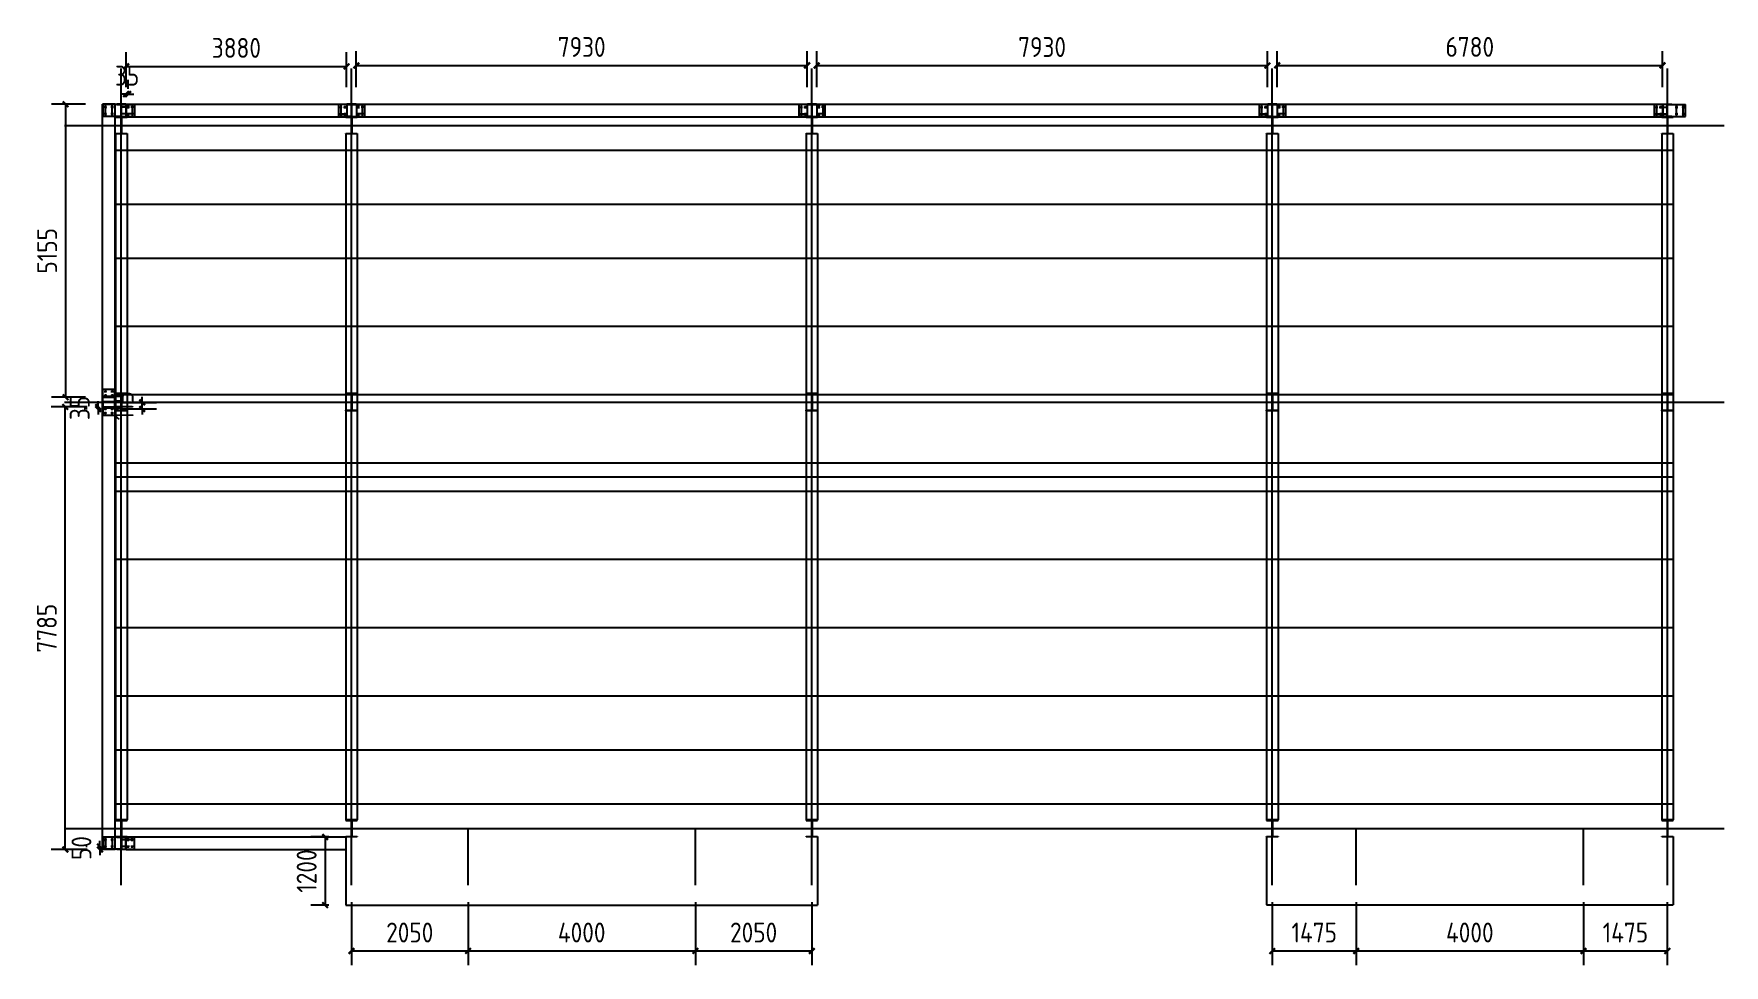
# Model space of a CAD drawing. Extents: x 533809 to 747315, y -17138 to 180511.
# Drawn here: x 603407 to 633146, y 86080 to 102466 of the extents above; entities that cross this region are included whole.
import ezdxf

# ---------------------------------------------------------------- set-up
doc = ezdxf.new("R2010")
doc.units = 0
doc.header["$LTSCALE"] = 1000
doc.header["$MEASUREMENT"] = 0
doc.layers.add('DOTE', color=1, linetype='Continuous')
doc.styles.get("Standard").update_dxf_attribs({"font": 'gbenor.shx', "bigfont": 'gbcbig.shx'})
doc.dimstyles.get("Standard").update_dxf_attribs({"dimscale": 100, "dimtxt": 3.5, "dimasz": 1, "dimexe": 2.5, "dimexo": 3, "dimgap": 1.5, "dimtad": 1, "dimdec": 0, "dimzin": 0, "dimdsep": 46, "dimtxsty": 'Standard', "dimblk": 'ARCHTICK', "dimcen": 0.09, "dimadec": 0, "dimazin": 0, "dimtfac": 1, "dimtdec": 0, "dimtix": 1, "dimtmove": 2, "dimatfit": 3, "dimfxl": 1, "dimtolj": 1, "dimtzin": 0, "dimarcsym": 0})

# ---------------------------------------------------------------- blocks, each defined once
blk = doc.blocks.new('_ArchTick')
at = {"color": 0, "linetype": 'ByBlock', "const_width": 0.4}
blk.add_lwpolyline([(-0.5, -0.5), (0.5, 0.5)], dxfattribs=at)
blk = doc.blocks.new('*D203')
at = {"color": 0, "lineweight": -2}
for p, q in [((608996, 87186), (608996, 86080)), ((611046, 87186), (611046, 86080)), ((608996, 86330), (611046, 86330))]:
    blk.add_line(p, q, dxfattribs=at)
at = {"layer": 'Defpoints', "color": 0}
for p in [(608996, 87486), (611046, 87486), (611046, 86330)]:
    blk.add_point(p, dxfattribs=at)
at = {"color": 0, "lineweight": -2, "xscale": 100, "yscale": 100, "zscale": 100, "rotation": 180}
blk.add_blockref('_ArchTick', (608996, 86330), dxfattribs=at)
at = {"color": 0, "lineweight": -2, "xscale": 100, "yscale": 100, "zscale": 100}
blk.add_blockref('_ArchTick', (611046, 86330), dxfattribs=at)
at = {"color": 0, "insert": (610021, 86655), "char_height": 350, "attachment_point": 5}
blk.add_mtext('\\A1;2050', dxfattribs=at)
blk = doc.blocks.new('*D204')
at = {"color": 0, "lineweight": -2}
for p, q in [((611046, 87186), (611046, 86080)), ((615046, 87186), (615046, 86080)), ((611046, 86330), (615046, 86330))]:
    blk.add_line(p, q, dxfattribs=at)
at = {"layer": 'Defpoints', "color": 0}
for p in [(611046, 87486), (615046, 87486), (615046, 86330)]:
    blk.add_point(p, dxfattribs=at)
at = {"color": 0, "lineweight": -2, "xscale": 100, "yscale": 100, "zscale": 100, "rotation": 180}
blk.add_blockref('_ArchTick', (611046, 86330), dxfattribs=at)
at = {"color": 0, "lineweight": -2, "xscale": 100, "yscale": 100, "zscale": 100}
blk.add_blockref('_ArchTick', (615046, 86330), dxfattribs=at)
at = {"color": 0, "insert": (613046, 86655), "char_height": 350, "attachment_point": 5}
blk.add_mtext('\\A1;4000', dxfattribs=at)
blk = doc.blocks.new('*D205')
at = {"color": 0, "lineweight": -2}
for p, q in [((615046, 87186), (615046, 86080)), ((617096, 87186), (617096, 86080)), ((615046, 86330), (617096, 86330))]:
    blk.add_line(p, q, dxfattribs=at)
at = {"layer": 'Defpoints', "color": 0}
for p in [(615046, 87486), (617096, 87486), (617096, 86330)]:
    blk.add_point(p, dxfattribs=at)
at = {"color": 0, "lineweight": -2, "xscale": 100, "yscale": 100, "zscale": 100, "rotation": 180}
blk.add_blockref('_ArchTick', (615046, 86330), dxfattribs=at)
at = {"color": 0, "lineweight": -2, "xscale": 100, "yscale": 100, "zscale": 100}
blk.add_blockref('_ArchTick', (617096, 86330), dxfattribs=at)
at = {"color": 0, "insert": (616071, 86655), "char_height": 350, "attachment_point": 5}
blk.add_mtext('\\A1;2050', dxfattribs=at)
blk = doc.blocks.new('*D206')
at = {"color": 0, "lineweight": -2}
for p, q in [((625196, 87186), (625196, 86080)), ((626671, 87186), (626671, 86080)), ((625196, 86330), (626671, 86330))]:
    blk.add_line(p, q, dxfattribs=at)
at = {"layer": 'Defpoints', "color": 0}
for p in [(625196, 87486), (626671, 87486), (626671, 86330)]:
    blk.add_point(p, dxfattribs=at)
at = {"color": 0, "lineweight": -2, "xscale": 100, "yscale": 100, "zscale": 100, "rotation": 180}
blk.add_blockref('_ArchTick', (625196, 86330), dxfattribs=at)
at = {"color": 0, "lineweight": -2, "xscale": 100, "yscale": 100, "zscale": 100}
blk.add_blockref('_ArchTick', (626671, 86330), dxfattribs=at)
at = {"color": 0, "insert": (625934, 86655), "char_height": 350, "attachment_point": 5}
blk.add_mtext('\\A1;1475', dxfattribs=at)
blk = doc.blocks.new('*D208')
at = {"color": 0, "lineweight": -2}
for p, q in [((630671, 87186), (630671, 86080)), ((632146, 87186), (632146, 86080)), ((630671, 86330), (632146, 86330))]:
    blk.add_line(p, q, dxfattribs=at)
at = {"layer": 'Defpoints', "color": 0}
for p in [(630671, 87486), (632146, 87486), (632146, 86330)]:
    blk.add_point(p, dxfattribs=at)
at = {"color": 0, "lineweight": -2, "xscale": 100, "yscale": 100, "zscale": 100, "rotation": 180}
blk.add_blockref('_ArchTick', (630671, 86330), dxfattribs=at)
at = {"color": 0, "lineweight": -2, "xscale": 100, "yscale": 100, "zscale": 100}
blk.add_blockref('_ArchTick', (632146, 86330), dxfattribs=at)
at = {"color": 0, "insert": (631409, 86655), "char_height": 350, "attachment_point": 5}
blk.add_mtext('\\A1;1475', dxfattribs=at)
blk = doc.blocks.new('*D209')
at = {"color": 0, "lineweight": -2}
for p, q in [((608596, 88336), (608282, 88336)), ((608532, 88336), (608532, 87136)), ((608596, 87136), (608282, 87136))]:
    blk.add_line(p, q, dxfattribs=at)
at = {"layer": 'Defpoints', "color": 0}
for p in [(608896, 88336), (608532, 87136), (608896, 87136)]:
    blk.add_point(p, dxfattribs=at)
at = {"color": 0, "lineweight": -2, "xscale": 100, "yscale": 100, "zscale": 100}
for p, rotation in [((608532, 88336), 90), ((608532, 87136), 270)]:
    blk.add_blockref('_ArchTick', p, dxfattribs=dict(at, rotation=rotation))
at = {"color": 0, "insert": (608207, 87736), "char_height": 350, "attachment_point": 5, "rotation": 90}
blk.add_mtext('\\A1;1200', dxfattribs=at)
blk = doc.blocks.new('*D210')
at = {"color": 0, "lineweight": -2}
for p, q in [((605031, 101526), (605031, 102143)), ((608911, 101526), (608911, 102143)), ((605031, 101893), (608911, 101893))]:
    blk.add_line(p, q, dxfattribs=at)
at = {"layer": 'Defpoints', "color": 0}
for p in [(608911, 101893), (605031, 101226), (608911, 101226)]:
    blk.add_point(p, dxfattribs=at)
at = {"color": 0, "lineweight": -2, "xscale": 100, "yscale": 100, "zscale": 100, "rotation": 180}
blk.add_blockref('_ArchTick', (605031, 101893), dxfattribs=at)
at = {"color": 0, "lineweight": -2, "xscale": 100, "yscale": 100, "zscale": 100}
blk.add_blockref('_ArchTick', (608911, 101893), dxfattribs=at)
at = {"color": 0, "insert": (606971, 102218), "char_height": 350, "attachment_point": 5}
blk.add_mtext('\\A1;3880', dxfattribs=at)
blk = doc.blocks.new('*D211')
at = {"color": 0, "lineweight": -2}
for p, q in [((609081, 101526), (609081, 102160)), ((617011, 101526), (617011, 102160)), ((609081, 101910), (617011, 101910))]:
    blk.add_line(p, q, dxfattribs=at)
at = {"layer": 'Defpoints', "color": 0}
for p in [(617011, 101910), (609081, 101226), (617011, 101226)]:
    blk.add_point(p, dxfattribs=at)
at = {"color": 0, "lineweight": -2, "xscale": 100, "yscale": 100, "zscale": 100, "rotation": 180}
blk.add_blockref('_ArchTick', (609081, 101910), dxfattribs=at)
at = {"color": 0, "lineweight": -2, "xscale": 100, "yscale": 100, "zscale": 100}
blk.add_blockref('_ArchTick', (617011, 101910), dxfattribs=at)
at = {"color": 0, "insert": (613046, 102235), "char_height": 350, "attachment_point": 5}
blk.add_mtext('\\A1;7930', dxfattribs=at)
blk = doc.blocks.new('*D212')
at = {"color": 0, "lineweight": -2}
for p, q in [((617181, 101526), (617181, 102158)), ((625111, 101526), (625111, 102158)), ((617181, 101908), (625111, 101908))]:
    blk.add_line(p, q, dxfattribs=at)
at = {"layer": 'Defpoints', "color": 0}
for p in [(625111, 101908), (617181, 101226), (625111, 101226)]:
    blk.add_point(p, dxfattribs=at)
at = {"color": 0, "lineweight": -2, "xscale": 100, "yscale": 100, "zscale": 100, "rotation": 180}
blk.add_blockref('_ArchTick', (617181, 101908), dxfattribs=at)
at = {"color": 0, "lineweight": -2, "xscale": 100, "yscale": 100, "zscale": 100}
blk.add_blockref('_ArchTick', (625111, 101908), dxfattribs=at)
at = {"color": 0, "insert": (621146, 102233), "char_height": 350, "attachment_point": 5}
blk.add_mtext('\\A1;7930', dxfattribs=at)
blk = doc.blocks.new('*D213')
at = {"color": 0, "lineweight": -2}
for p, q in [((625281, 101526), (625281, 102161)), ((632061, 101526), (632061, 102161)), ((625281, 101911), (632061, 101911))]:
    blk.add_line(p, q, dxfattribs=at)
at = {"layer": 'Defpoints', "color": 0}
for p in [(632061, 101911), (625281, 101226), (632061, 101226)]:
    blk.add_point(p, dxfattribs=at)
at = {"color": 0, "lineweight": -2, "xscale": 100, "yscale": 100, "zscale": 100, "rotation": 180}
blk.add_blockref('_ArchTick', (625281, 101911), dxfattribs=at)
at = {"color": 0, "lineweight": -2, "xscale": 100, "yscale": 100, "zscale": 100}
blk.add_blockref('_ArchTick', (632061, 101911), dxfattribs=at)
at = {"color": 0, "insert": (628671, 102236), "char_height": 350, "attachment_point": 5}
blk.add_mtext('\\A1;6780', dxfattribs=at)
blk = doc.blocks.new('*D1595')
at = {"color": 0, "lineweight": -2}
for p, q in [((605031, 101536), (605031, 101655)), ((605066, 101498), (605066, 101655)), ((605031, 101405), (604931, 101405)), ((605031, 101405), (605066, 101405)), ((605066, 101405), (605166, 101405))]:
    blk.add_line(p, q, dxfattribs=at)
at = {"layer": 'Defpoints', "color": 0}
for p in [(605031, 101236), (605066, 101405), (605066, 101198)]:
    blk.add_point(p, dxfattribs=at)
at = {"color": 0, "lineweight": -2, "xscale": 100, "yscale": 100, "zscale": 100}
blk.add_blockref('_ArchTick', (605031, 101405), dxfattribs=at)
at = {"color": 0, "lineweight": -2, "xscale": 100, "yscale": 100, "zscale": 100, "rotation": 180}
blk.add_blockref('_ArchTick', (605066, 101405), dxfattribs=at)
at = {"color": 0, "insert": (605049, 101730), "char_height": 350, "attachment_point": 5}
blk.add_mtext('\\A1;35', dxfattribs=at)
blk = doc.blocks.new('*D1905')
at = {"color": 0, "lineweight": -2}
for p, q in [((604316, 95901), (603711, 95901)), ((603961, 88116), (603961, 95901)), ((604316, 88116), (603711, 88116))]:
    blk.add_line(p, q, dxfattribs=at)
at = {"layer": 'Defpoints', "color": 0}
for p in [(603961, 95901), (604616, 95901), (604616, 88116)]:
    blk.add_point(p, dxfattribs=at)
at = {"color": 0, "lineweight": -2, "xscale": 100, "yscale": 100, "zscale": 100}
for p, rotation in [((603961, 95901), 90), ((603961, 88116), 270)]:
    blk.add_blockref('_ArchTick', p, dxfattribs=dict(at, rotation=rotation))
at = {"color": 0, "insert": (603636, 92008), "char_height": 350, "attachment_point": 5, "rotation": 90}
blk.add_mtext('\\A1;7785', dxfattribs=at)
blk = doc.blocks.new('*D1906')
at = {"color": 0, "lineweight": -2}
for p, q in [((604316, 101226), (603716, 101226)), ((603966, 101226), (603966, 96071)), ((604316, 96071), (603716, 96071))]:
    blk.add_line(p, q, dxfattribs=at)
at = {"layer": 'Defpoints', "color": 0}
for p in [(604616, 101226), (603966, 96071), (604616, 96071)]:
    blk.add_point(p, dxfattribs=at)
at = {"color": 0, "lineweight": -2, "xscale": 100, "yscale": 100, "zscale": 100}
for p, rotation in [((603966, 101226), 90), ((603966, 96071), 270)]:
    blk.add_blockref('_ArchTick', p, dxfattribs=dict(at, rotation=rotation))
at = {"color": 0, "insert": (603641, 98648), "char_height": 350, "attachment_point": 5, "rotation": 90}
blk.add_mtext('\\A1;5155', dxfattribs=at)
blk = doc.blocks.new('*D1907')
at = {"color": 0, "lineweight": -2}
for p, q in [((604344, 95901), (604290, 95901)), ((604344, 95866), (604290, 95866)), ((604540, 95901), (604540, 96001)), ((604540, 95866), (604540, 95901)), ((604540, 95866), (604540, 95766))]:
    blk.add_line(p, q, dxfattribs=at)
at = {"layer": 'Defpoints', "color": 0}
for p in [(604540, 95901), (604644, 95901), (604644, 95866)]:
    blk.add_point(p, dxfattribs=at)
at = {"color": 0, "lineweight": -2, "xscale": 100, "yscale": 100, "zscale": 100}
for p, rotation in [((604540, 95901), 270), ((604540, 95866), 90)]:
    blk.add_blockref('_ArchTick', p, dxfattribs=dict(at, rotation=rotation))
at = {"color": 0, "insert": (604215, 95883), "char_height": 350, "attachment_point": 5, "rotation": 90}
blk.add_mtext('\\A1;35', dxfattribs=at)
blk = doc.blocks.new('*D1908')
at = {"color": 0, "lineweight": -2}
for p, q in [((604344, 88166), (604320, 88166)), ((604344, 88116), (604320, 88116)), ((604570, 88166), (604570, 88266)), ((604570, 88166), (604570, 88116)), ((604570, 88116), (604570, 88016))]:
    blk.add_line(p, q, dxfattribs=at)
at = {"layer": 'Defpoints', "color": 0}
for p in [(604570, 88116), (604644, 88166), (604644, 88116)]:
    blk.add_point(p, dxfattribs=at)
at = {"color": 0, "lineweight": -2, "xscale": 100, "yscale": 100, "zscale": 100}
for p, rotation in [((604570, 88166), 270), ((604570, 88116), 90)]:
    blk.add_blockref('_ArchTick', p, dxfattribs=dict(at, rotation=rotation))
at = {"color": 0, "insert": (604245, 88141), "char_height": 350, "attachment_point": 5, "rotation": 90}
blk.add_mtext('\\A1;50', dxfattribs=at)
blk = doc.blocks.new('*D1930')
at = {"color": 0, "lineweight": -2}
for p, q in [((605313, 95981), (605313, 96081)), ((604944, 95981), (605563, 95981)), ((604944, 95866), (605563, 95866)), ((605313, 95866), (605313, 95981)), ((605313, 95866), (605313, 95766))]:
    blk.add_line(p, q, dxfattribs=at)
at = {"layer": 'Defpoints', "color": 0}
for p in [(604644, 95981), (604644, 95866), (605313, 95981)]:
    blk.add_point(p, dxfattribs=at)
at = {"color": 0, "lineweight": -2, "xscale": 100, "yscale": 100, "zscale": 100}
for p, rotation in [((605313, 95981), 270), ((605313, 95866), 90)]:
    blk.add_blockref('_ArchTick', p, dxfattribs=dict(at, rotation=rotation))
at = {"color": 0, "insert": (604988, 95923), "char_height": 350, "attachment_point": 5, "rotation": 90}
blk.add_mtext('\\A1;115', dxfattribs=at)
blk = doc.blocks.new('*D2946')
at = {"color": 0, "lineweight": -2}
for p, q in [((626671, 87186), (626671, 86080)), ((630671, 87186), (630671, 86080)), ((626671, 86330), (630671, 86330))]:
    blk.add_line(p, q, dxfattribs=at)
at = {"layer": 'Defpoints', "color": 0}
for p in [(626671, 87486), (630671, 87486), (630671, 86330)]:
    blk.add_point(p, dxfattribs=at)
at = {"color": 0, "lineweight": -2, "xscale": 100, "yscale": 100, "zscale": 100, "rotation": 180}
blk.add_blockref('_ArchTick', (626671, 86330), dxfattribs=at)
at = {"color": 0, "lineweight": -2, "xscale": 100, "yscale": 100, "zscale": 100}
blk.add_blockref('_ArchTick', (630671, 86330), dxfattribs=at)
at = {"color": 0, "insert": (628671, 86655), "char_height": 350, "attachment_point": 5}
blk.add_mtext('\\A1;4000', dxfattribs=at)

msp = doc.modelspace()

# ---------------------------------------------------------------- linework, layer by layer
for p, q in [((604836.4, 101225.6), (604616.4, 101225.6)), ((604688.4, 101175.6), (604644.4, 101175.6)), ((604666.4, 101011.6), (604666.4, 101219.6)), ((604666.4, 101197.6), (604666.4, 101153.6)), ((604808.4, 101175.6), (604764.4, 101175.6)), ((604786.4, 101011.6), (604786.4, 101219.6)), ((604786.4, 101197.6), (604786.4, 101153.6)), ((605026.4, 101175.6), (604946.4, 101175.6)), ((605026.4, 101219.6), (605026.4, 101011.6)), ((605088.4, 101175.6), (605044.4, 101175.6)), ((605066.4, 101197.6), (605066.4, 101153.6)), ((605158.4, 101175.6), (605114.4, 101175.6)), ((605136.4, 101219.6), (605136.4, 101011.6)), ((605136.4, 101197.6), (605136.4, 101153.6)), ((605176.4, 101175.6), (605136.4, 101175.6)), ((608766.4, 101175.6), (608806.4, 101175.6)), ((608784.4, 101175.6), (608828.4, 101175.6)), ((608806.4, 101219.6), (608806.4, 101011.6)), ((608806.4, 101197.6), (608806.4, 101153.6)), ((608854.4, 101175.6), (608898.4, 101175.6)), ((608876.4, 101197.6), (608876.4, 101153.6)), ((609138.4, 101175.6), (609094.4, 101175.6)), ((609116.4, 101197.6), (609116.4, 101153.6)), ((609208.4, 101175.6), (609164.4, 101175.6)), ((609186.4, 101219.6), (609186.4, 101011.6)), ((609186.4, 101197.6), (609186.4, 101153.6)), ((609226.4, 101175.6), (609186.4, 101175.6)), ((616866.4, 101219.6), (616866.4, 101011.6)), ((617093.4, 101219.6), (616866.4, 101219.6)), ((616866.4, 101175.6), (616906.4, 101175.6)), ((616884.4, 101175.6), (616928.4, 101175.6)), ((616906.4, 101219.6), (616906.4, 101011.6)), ((616906.4, 101197.6), (616906.4, 101153.6)), ((616954.4, 101175.6), (616998.4, 101175.6)), ((616976.4, 101197.6), (616976.4, 101153.6)), ((617099.4, 101219.6), (617326.4, 101219.6)), ((617238.4, 101175.6), (617194.4, 101175.6)), ((617216.4, 101197.6), (617216.4, 101153.6)), ((617308.4, 101175.6), (617264.4, 101175.6)), ((617286.4, 101219.6), (617286.4, 101011.6)), ((617286.4, 101197.6), (617286.4, 101153.6)), ((617326.4, 101175.6), (617286.4, 101175.6)), ((617326.4, 101219.6), (617326.4, 101011.6)), ((624966.4, 101175.6), (625006.4, 101175.6)), ((624984.4, 101175.6), (625028.4, 101175.6)), ((625006.4, 101219.6), (625006.4, 101011.6)), ((625006.4, 101197.6), (625006.4, 101153.6)), ((625054.4, 101175.6), (625098.4, 101175.6)), ((625076.4, 101197.6), (625076.4, 101153.6)), ((625338.4, 101175.6), (625294.4, 101175.6)), ((625316.4, 101197.6), (625316.4, 101153.6)), ((625408.4, 101175.6), (625364.4, 101175.6)), ((625386.4, 101219.6), (625386.4, 101011.6)), ((625386.4, 101197.6), (625386.4, 101153.6)), ((625426.4, 101175.6), (625386.4, 101175.6)), ((631916.4, 101219.6), (631916.4, 101011.6)), ((632143.4, 101219.6), (631916.4, 101219.6)), ((631916.4, 101175.6), (631956.4, 101175.6)), ((631934.4, 101175.6), (631978.4, 101175.6)), ((631956.4, 101219.6), (631956.4, 101011.6)), ((631956.4, 101197.6), (631956.4, 101153.6)), ((632004.4, 101175.6), (632048.4, 101175.6)), ((632026.4, 101197.6), (632026.4, 101153.6)), ((632066.4, 101219.6), (632066.4, 101011.6)), ((632066.4, 101175.6), (632146.4, 101175.6)), ((632149.4, 101219.6), (632466.4, 101219.6)), ((632284.4, 101175.6), (632328.4, 101175.6)), ((632306.4, 101011.6), (632306.4, 101219.6)), ((632306.4, 101197.6), (632306.4, 101153.6)), ((632404.4, 101175.6), (632448.4, 101175.6)), ((632426.4, 101011.6), (632426.4, 101219.6)), ((632426.4, 101197.6), (632426.4, 101153.6)), ((632466.4, 101011.6), (632466.4, 101219.6)), ((604688.4, 101055.6), (604644.4, 101055.6)), ((604666.4, 101077.6), (604666.4, 101033.6)), ((604808.4, 101055.6), (604764.4, 101055.6)), ((604786.4, 101077.6), (604786.4, 101033.6)), ((605046.4, 101005.6), (604846.4, 101005.6)), ((604846.4, 101005.6), (604846.4, 100997.6)), ((604846.4, 100997.6), (605046.4, 100997.6)), ((604943.4, 100997.6), (604943.4, 100713.6)), ((605026.4, 101055.6), (604946.4, 101055.6)), ((604949.4, 100997.6), (604949.4, 100713.6)), ((605088.4, 101055.6), (605044.4, 101055.6)), ((605046.4, 100997.6), (605046.4, 101005.6)), ((605066.4, 101077.6), (605066.4, 101033.6)), ((605176.4, 101055.6), (605066.4, 101055.6)), ((605066.4, 101055.6), (605066.4, 101011.6)), ((605158.4, 101055.6), (605114.4, 101055.6)), ((605136.4, 101077.6), (605136.4, 101033.6)), ((608766.4, 101055.6), (608876.4, 101055.6)), ((608784.4, 101055.6), (608828.4, 101055.6)), ((608806.4, 101077.6), (608806.4, 101033.6)), ((608854.4, 101055.6), (608898.4, 101055.6)), ((608876.4, 101077.6), (608876.4, 101033.6)), ((608876.4, 101055.6), (608876.4, 101011.6)), ((608996.4, 101005.6), (608896.4, 101005.6)), ((608896.4, 101005.6), (608896.4, 100997.6)), ((608896.4, 100997.6), (609096.4, 100997.6)), ((608993.4, 100997.6), (608993.4, 100713.6)), ((609096.4, 101005.6), (608996.4, 101005.6)), ((608999.4, 100997.6), (608999.4, 100713.6)), ((609138.4, 101055.6), (609094.4, 101055.6)), ((609096.4, 100997.6), (609096.4, 101005.6)), ((609116.4, 101077.6), (609116.4, 101033.6)), ((609226.4, 101055.6), (609116.4, 101055.6)), ((609116.4, 101055.6), (609116.4, 101011.6)), ((609208.4, 101055.6), (609164.4, 101055.6)), ((609186.4, 101077.6), (609186.4, 101033.6)), ((616866.4, 101055.6), (616976.4, 101055.6)), ((617093.4, 101011.6), (616866.4, 101011.6)), ((616884.4, 101055.6), (616928.4, 101055.6)), ((616906.4, 101077.6), (616906.4, 101033.6)), ((616954.4, 101055.6), (616998.4, 101055.6)), ((616976.4, 101077.6), (616976.4, 101033.6)), ((616976.4, 101055.6), (616976.4, 101011.6)), ((617096.4, 101005.6), (616996.4, 101005.6)), ((616996.4, 101005.6), (616996.4, 100997.6)), ((616996.4, 100997.6), (617196.4, 100997.6)), ((617093.4, 100997.6), (617093.4, 100713.6)), ((617196.4, 101005.6), (617096.4, 101005.6)), ((617099.4, 101011.6), (617326.4, 101011.6)), ((617099.4, 100997.6), (617099.4, 100713.6)), ((617238.4, 101055.6), (617194.4, 101055.6)), ((617196.4, 100997.6), (617196.4, 101005.6)), ((617216.4, 101077.6), (617216.4, 101033.6)), ((617326.4, 101055.6), (617216.4, 101055.6)), ((617216.4, 101055.6), (617216.4, 101011.6)), ((617308.4, 101055.6), (617264.4, 101055.6)), ((617286.4, 101077.6), (617286.4, 101033.6)), ((624966.4, 101055.6), (625076.4, 101055.6)), ((624984.4, 101055.6), (625028.4, 101055.6)), ((625006.4, 101077.6), (625006.4, 101033.6)), ((625054.4, 101055.6), (625098.4, 101055.6)), ((625076.4, 101077.6), (625076.4, 101033.6)), ((625076.4, 101055.6), (625076.4, 101011.6)), ((625196.4, 101005.6), (625096.4, 101005.6)), ((625096.4, 101005.6), (625096.4, 100997.6)), ((625096.4, 100997.6), (625296.4, 100997.6)), ((625193.4, 100997.6), (625193.4, 100713.6)), ((625296.4, 101005.6), (625196.4, 101005.6)), ((625199.4, 100997.6), (625199.4, 100713.6)), ((625338.4, 101055.6), (625294.4, 101055.6)), ((625296.4, 100997.6), (625296.4, 101005.6)), ((625316.4, 101077.6), (625316.4, 101033.6)), ((625426.4, 101055.6), (625316.4, 101055.6)), ((625316.4, 101055.6), (625316.4, 101011.6)), ((625408.4, 101055.6), (625364.4, 101055.6)), ((625386.4, 101077.6), (625386.4, 101033.6)), ((631916.4, 101055.6), (632026.4, 101055.6)), ((632143.4, 101011.6), (631916.4, 101011.6)), ((631934.4, 101055.6), (631978.4, 101055.6)), ((631956.4, 101077.6), (631956.4, 101033.6)), ((632004.4, 101055.6), (632048.4, 101055.6)), ((632026.4, 101077.6), (632026.4, 101033.6)), ((632026.4, 101055.6), (632026.4, 101011.6)), ((632146.4, 101005.6), (632046.4, 101005.6)), ((632046.4, 101005.6), (632046.4, 100997.6)), ((632046.4, 100997.6), (632246.4, 100997.6)), ((632066.4, 101055.6), (632146.4, 101055.6)), ((632143.4, 100997.6), (632143.4, 100713.6)), ((632246.4, 101005.6), (632146.4, 101005.6)), ((632149.4, 101011.6), (632466.4, 101011.6)), ((632149.4, 100997.6), (632149.4, 100713.6)), ((632246.4, 100997.6), (632246.4, 101005.6)), ((632284.4, 101055.6), (632328.4, 101055.6)), ((632306.4, 101077.6), (632306.4, 101033.6)), ((632404.4, 101055.6), (632448.4, 101055.6)), ((632426.4, 101077.6), (632426.4, 101033.6)), ((604846.4, 100705.6), (604846.4, 100713.6)), ((604846.4, 100713.6), (605046.4, 100713.6)), ((605046.4, 100705.6), (604846.4, 100705.6)), ((605046.4, 100713.6), (605046.4, 100705.6)), ((608896.4, 100705.6), (608896.4, 100713.6)), ((608896.4, 100713.6), (609096.4, 100713.6)), ((609096.4, 100705.6), (608896.4, 100705.6)), ((609096.4, 100713.6), (609096.4, 100705.6)), ((616996.4, 100705.6), (616996.4, 100713.6)), ((616996.4, 100713.6), (617196.4, 100713.6)), ((617196.4, 100705.6), (616996.4, 100705.6)), ((617196.4, 100713.6), (617196.4, 100705.6)), ((625096.4, 100705.6), (625096.4, 100713.6)), ((625096.4, 100713.6), (625296.4, 100713.6)), ((625296.4, 100705.6), (625096.4, 100705.6)), ((625296.4, 100713.6), (625296.4, 100705.6)), ((632046.4, 100705.6), (632046.4, 100713.6)), ((632046.4, 100713.6), (632246.4, 100713.6)), ((632246.4, 100705.6), (632046.4, 100705.6)), ((632246.4, 100713.6), (632246.4, 100705.6)), ((604644.4, 96175.6), (604688.4, 96175.6)), ((604644.4, 96105.6), (604688.4, 96105.6)), ((604666.4, 96197.6), (604666.4, 96153.6)), ((604666.4, 96127.6), (604666.4, 96083.6)), ((604764.4, 96175.6), (604808.4, 96175.6)), ((604764.4, 96105.6), (604808.4, 96105.6)), ((604786.4, 96197.6), (604786.4, 96153.6)), ((604786.4, 96127.6), (604786.4, 96083.6)), ((604946.4, 96135.6), (604846.4, 96135.6)), ((604846.4, 96135.6), (604846.4, 96127.6)), ((604846.4, 96127.6), (605046.4, 96127.6)), ((604943.4, 96127.6), (604943.4, 95843.6)), ((604943.4, 95985.6), (604943.4, 96085.6)), ((605046.4, 96135.6), (604946.4, 96135.6)), ((604949.4, 96127.6), (604949.4, 95843.6)), ((605046.4, 96127.6), (605046.4, 96135.6)), ((608996.4, 96135.6), (608896.4, 96135.6)), ((608896.4, 96135.6), (608896.4, 96127.6)), ((608896.4, 96127.6), (609096.4, 96127.6)), ((608993.4, 96127.6), (608993.4, 95843.6)), ((609096.4, 96135.6), (608996.4, 96135.6)), ((608999.4, 96127.6), (608999.4, 95843.6)), ((609096.4, 96127.6), (609096.4, 96135.6)), ((617096.4, 96135.6), (616996.4, 96135.6)), ((616996.4, 96135.6), (616996.4, 96127.6)), ((616996.4, 96127.6), (617196.4, 96127.6)), ((617093.4, 96127.6), (617093.4, 95843.6)), ((617196.4, 96135.6), (617096.4, 96135.6)), ((617099.4, 96127.6), (617099.4, 95843.6)), ((617196.4, 96127.6), (617196.4, 96135.6)), ((625196.4, 96135.6), (625096.4, 96135.6)), ((625096.4, 96135.6), (625096.4, 96127.6)), ((625096.4, 96127.6), (625296.4, 96127.6)), ((625193.4, 96127.6), (625193.4, 95843.6)), ((625296.4, 96135.6), (625196.4, 96135.6)), ((625199.4, 96127.6), (625199.4, 95843.6)), ((625296.4, 96127.6), (625296.4, 96135.6)), ((632146.4, 96135.6), (632046.4, 96135.6)), ((632046.4, 96135.6), (632046.4, 96127.6)), ((632046.4, 96127.6), (632246.4, 96127.6)), ((632143.4, 96127.6), (632143.4, 95843.6)), ((632246.4, 96135.6), (632146.4, 96135.6)), ((632149.4, 96127.6), (632149.4, 95843.6)), ((632246.4, 96127.6), (632246.4, 96135.6)), ((604644.4, 95865.6), (604688.4, 95865.6)), ((604644.4, 95795.6), (604688.4, 95795.6)), ((604666.4, 95843.6), (604666.4, 95887.6)), ((604666.4, 95773.6), (604666.4, 95817.6)), ((604764.4, 95865.6), (604808.4, 95865.6)), ((604764.4, 95795.6), (604808.4, 95795.6)), ((604786.4, 95843.6), (604786.4, 95887.6)), ((604786.4, 95773.6), (604786.4, 95817.6)), ((604846.4, 95835.6), (604846.4, 95843.6)), ((604846.4, 95843.6), (605046.4, 95843.6)), ((605046.4, 95835.6), (604846.4, 95835.6)), ((605046.4, 95843.6), (605046.4, 95835.6)), ((608896.4, 95835.6), (608896.4, 95843.6)), ((608896.4, 95843.6), (609096.4, 95843.6)), ((609096.4, 95835.6), (608896.4, 95835.6)), ((609096.4, 95843.6), (609096.4, 95835.6)), ((616996.4, 95835.6), (616996.4, 95843.6)), ((616996.4, 95843.6), (617196.4, 95843.6)), ((617196.4, 95835.6), (616996.4, 95835.6)), ((617196.4, 95843.6), (617196.4, 95835.6)), ((625096.4, 95835.6), (625096.4, 95843.6)), ((625096.4, 95843.6), (625296.4, 95843.6)), ((625296.4, 95835.6), (625096.4, 95835.6)), ((625296.4, 95843.6), (625296.4, 95835.6)), ((632046.4, 95835.6), (632046.4, 95843.6)), ((632046.4, 95843.6), (632246.4, 95843.6)), ((632246.4, 95835.6), (632046.4, 95835.6)), ((632246.4, 95843.6), (632246.4, 95835.6)), ((604946.4, 88635.6), (604846.4, 88635.6)), ((604846.4, 88635.6), (604846.4, 88627.6)), ((604846.4, 88627.6), (605046.4, 88627.6)), ((604943.4, 88627.6), (604943.4, 88343.6)), ((605046.4, 88635.6), (604946.4, 88635.6)), ((604949.4, 88627.6), (604949.4, 88343.6)), ((605046.4, 88627.6), (605046.4, 88635.6)), ((608996.4, 88635.6), (608896.4, 88635.6)), ((608896.4, 88635.6), (608896.4, 88627.6)), ((608896.4, 88627.6), (609096.4, 88627.6)), ((608993.4, 88627.6), (608993.4, 88343.6)), ((609096.4, 88635.6), (608996.4, 88635.6)), ((608999.4, 88627.6), (608999.4, 88343.6)), ((609096.4, 88627.6), (609096.4, 88635.6)), ((617096.4, 88635.6), (616996.4, 88635.6)), ((616996.4, 88635.6), (616996.4, 88627.6)), ((616996.4, 88627.6), (617196.4, 88627.6)), ((617093.4, 88627.6), (617093.4, 88343.6)), ((617196.4, 88635.6), (617096.4, 88635.6)), ((617099.4, 88627.6), (617099.4, 88343.6)), ((617196.4, 88627.6), (617196.4, 88635.6)), ((625196.4, 88635.6), (625096.4, 88635.6)), ((625096.4, 88635.6), (625096.4, 88627.6)), ((625096.4, 88627.6), (625296.4, 88627.6)), ((625193.4, 88627.6), (625193.4, 88343.6)), ((625296.4, 88635.6), (625196.4, 88635.6)), ((625199.4, 88627.6), (625199.4, 88343.6)), ((625296.4, 88627.6), (625296.4, 88635.6)), ((632146.4, 88635.6), (632046.4, 88635.6)), ((632046.4, 88635.6), (632046.4, 88627.6)), ((632046.4, 88627.6), (632246.4, 88627.6)), ((632143.4, 88627.6), (632143.4, 88343.6)), ((632246.4, 88635.6), (632146.4, 88635.6)), ((632149.4, 88627.6), (632149.4, 88343.6)), ((632246.4, 88627.6), (632246.4, 88635.6)), ((604666.4, 88329.6), (604666.4, 88121.6)), ((604786.4, 88329.6), (604786.4, 88121.6)), ((604846.4, 88335.6), (604846.4, 88343.6)), ((604846.4, 88343.6), (605046.4, 88343.6)), ((605046.4, 88335.6), (604846.4, 88335.6)), ((605026.4, 88121.6), (605026.4, 88329.6)), ((605046.4, 88343.6), (605046.4, 88335.6)), ((608896.4, 88335.6), (608896.4, 88343.6)), ((608896.4, 88343.6), (609096.4, 88343.6)), ((609096.4, 88335.6), (608896.4, 88335.6)), ((608896.4, 88335.6), (608896.4, 87135.6)), ((609096.4, 88343.6), (609096.4, 88335.6)), ((616996.4, 88335.6), (616996.4, 88343.6)), ((616996.4, 88343.6), (617196.4, 88343.6)), ((617196.4, 88335.6), (616996.4, 88335.6)), ((617196.4, 88343.6), (617196.4, 88335.6)), ((617196.4, 88335.6), (617196.4, 87135.6)), ((625096.4, 88335.6), (625096.4, 88343.6)), ((625096.4, 88343.6), (625296.4, 88343.6)), ((625096.4, 88339.6), (625096.4, 87139.6)), ((625296.4, 88335.6), (625096.4, 88335.6)), ((625296.4, 88343.6), (625296.4, 88335.6)), ((632046.4, 88335.6), (632046.4, 88343.6)), ((632046.4, 88343.6), (632246.4, 88343.6)), ((632246.4, 88335.6), (632046.4, 88335.6)), ((632246.4, 88343.6), (632246.4, 88335.6)), ((632246.4, 88335.6), (632246.4, 87139.6)), ((604688.4, 88285.6), (604644.4, 88285.6)), ((604688.4, 88165.6), (604644.4, 88165.6)), ((604666.4, 88263.6), (604666.4, 88307.6)), ((604666.4, 88143.6), (604666.4, 88187.6)), ((604808.4, 88285.6), (604764.4, 88285.6)), ((604808.4, 88165.6), (604764.4, 88165.6)), ((604786.4, 88263.6), (604786.4, 88307.6)), ((604786.4, 88143.6), (604786.4, 88187.6)), ((605026.4, 88285.6), (604946.4, 88285.6)), ((605026.4, 88165.6), (604946.4, 88165.6)), ((605088.4, 88285.6), (605044.4, 88285.6)), ((605088.4, 88165.6), (605044.4, 88165.6)), ((605066.4, 88263.6), (605066.4, 88307.6)), ((605176.4, 88285.6), (605066.4, 88285.6)), ((605066.4, 88143.6), (605066.4, 88187.6)), ((605158.4, 88285.6), (605114.4, 88285.6)), ((605158.4, 88165.6), (605114.4, 88165.6)), ((605136.4, 88263.6), (605136.4, 88307.6)), ((605136.4, 88143.6), (605136.4, 88187.6)), ((605176.4, 88165.6), (605136.4, 88165.6)), ((625096.4, 87139.6), (632246.4, 87139.6)), ((608896.4, 87135.6), (617196.4, 87135.6))]:
    msp.add_line(p, q)
at = {"color": 6}
for p, q in [((604616.4, 96070.6), (604616.4, 101225.6)), ((604836.4, 96070.6), (604836.4, 101225.6)), ((605031.4, 101225.6), (605031.4, 101005.6)), ((605031.4, 101225.6), (608911.4, 101225.6)), ((608911.4, 101225.6), (608911.4, 101005.6)), ((609081.4, 101225.6), (609081.4, 101005.6)), ((609081.4, 101225.6), (617011.4, 101225.6)), ((617011.4, 101225.6), (617011.4, 101005.6)), ((617181.4, 101225.6), (617181.4, 101005.6)), ((617181.4, 101225.6), (625111.4, 101225.6)), ((625111.4, 101225.6), (625111.4, 101005.6)), ((625281.4, 101225.6), (625281.4, 101005.6)), ((625281.4, 101225.6), (632061.4, 101225.6)), ((632061.4, 101225.6), (632061.4, 101005.6)), ((605031.4, 101005.6), (608911.4, 101005.6)), ((609081.4, 101005.6), (617011.4, 101005.6)), ((617181.4, 101005.6), (625111.4, 101005.6)), ((625281.4, 101005.6), (632061.4, 101005.6)), ((604616.4, 96070.6), (604836.4, 96070.6)), ((604836.4, 95980.6), (604616.4, 95980.6)), ((604616.4, 88115.6), (604616.4, 95900.6)), ((604616.4, 95900.6), (604836.4, 95900.6)), ((604836.4, 88115.6), (604836.4, 95900.6)), ((605031.4, 88115.6), (605031.4, 88335.6)), ((605031.4, 88335.6), (608911.4, 88335.6)), ((604836.4, 88115.6), (604616.4, 88115.6)), ((605031.4, 88115.6), (608911.4, 88115.6))]:
    msp.add_line(p, q, dxfattribs=at)
at = {"color": 2}
for p, q in [((604943.4, 101219.6), (604626.4, 101219.6)), ((604626.4, 101011.6), (604626.4, 101219.6)), ((604949.4, 101219.6), (605176.4, 101219.6)), ((605176.4, 101219.6), (605176.4, 101011.6)), ((608766.4, 101219.6), (608766.4, 101011.6)), ((608993.4, 101219.6), (608766.4, 101219.6)), ((608999.4, 101219.6), (609226.4, 101219.6)), ((609226.4, 101219.6), (609226.4, 101011.6)), ((624966.4, 101219.6), (624966.4, 101011.6)), ((625193.4, 101219.6), (624966.4, 101219.6)), ((625199.4, 101219.6), (625426.4, 101219.6)), ((625426.4, 101219.6), (625426.4, 101011.6)), ((604943.4, 101011.6), (604626.4, 101011.6)), ((604949.4, 101011.6), (605176.4, 101011.6)), ((608993.4, 101011.6), (608766.4, 101011.6)), ((608999.4, 101011.6), (609226.4, 101011.6)), ((625196.4, 101011.6), (624966.4, 101011.6)), ((625199.4, 101011.6), (625426.4, 101011.6)), ((604943.4, 96085.6), (604616.4, 96085.6)), ((604622.4, 96215.6), (604830.4, 96215.6)), ((604622.4, 95988.6), (604622.4, 96215.6)), ((604830.4, 95988.6), (604830.4, 96215.6)), ((604616.4, 95885.6), (604943.4, 95885.6)), ((604622.4, 95982.6), (604622.4, 95755.6)), ((604830.4, 95982.6), (604830.4, 95755.6)), ((604622.4, 95755.6), (604830.4, 95755.6)), ((604943.4, 88329.6), (604626.4, 88329.6)), ((604626.4, 88329.6), (604626.4, 88121.6)), ((604949.4, 88329.6), (605176.4, 88329.6)), ((605176.4, 88121.6), (605176.4, 88329.6)), ((604943.4, 88121.6), (604626.4, 88121.6)), ((604949.4, 88121.6), (605176.4, 88121.6))]:
    msp.add_line(p, q, dxfattribs=at)
at = {"color": 4}
for p, q in [((604946.4, 101225.6), (604866.4, 101225.6)), ((604866.4, 101225.6), (604866.4, 101219.6)), ((604866.4, 101219.6), (605026.4, 101219.6)), ((604943.4, 101011.6), (604943.4, 101219.6)), ((605026.4, 101225.6), (604946.4, 101225.6)), ((604949.4, 101011.6), (604949.4, 101219.6)), ((605026.4, 101219.6), (605026.4, 101225.6)), ((608996.4, 101225.6), (608916.4, 101225.6)), ((608916.4, 101225.6), (608916.4, 101219.6)), ((608916.4, 101219.6), (609076.4, 101219.6)), ((608993.4, 101011.6), (608993.4, 101219.6)), ((609076.4, 101225.6), (608996.4, 101225.6)), ((608999.4, 101011.6), (608999.4, 101219.6)), ((609076.4, 101219.6), (609076.4, 101225.6)), ((617096.4, 101225.6), (617016.4, 101225.6)), ((617016.4, 101225.6), (617016.4, 101219.6)), ((617016.4, 101225.6), (617176.4, 101225.6)), ((617016.4, 101219.6), (617176.4, 101219.6)), ((617093.4, 101011.6), (617093.4, 101219.6)), ((617176.4, 101225.6), (617096.4, 101225.6)), ((617099.4, 101011.6), (617099.4, 101219.6)), ((617176.4, 101219.6), (617176.4, 101225.6)), ((625196.4, 101225.6), (625116.4, 101225.6)), ((625116.4, 101225.6), (625116.4, 101219.6)), ((625116.4, 101225.6), (625276.4, 101225.6)), ((625116.4, 101219.6), (625276.4, 101219.6)), ((625193.4, 101011.6), (625193.4, 101219.6)), ((625276.4, 101225.6), (625196.4, 101225.6)), ((625199.4, 101011.6), (625199.4, 101219.6)), ((625276.4, 101219.6), (625276.4, 101225.6)), ((632066.4, 101219.6), (632066.4, 101225.6)), ((632066.4, 101225.6), (632146.4, 101225.6)), ((632226.4, 101219.6), (632066.4, 101219.6)), ((632143.4, 101011.6), (632143.4, 101219.6)), ((632146.4, 101225.6), (632226.4, 101225.6)), ((632149.4, 101011.6), (632149.4, 101219.6)), ((632226.4, 101225.6), (632226.4, 101219.6)), ((604866.4, 101005.6), (604866.4, 101011.6)), ((604866.4, 101011.6), (605026.4, 101011.6)), ((604946.4, 101005.6), (604866.4, 101005.6)), ((605026.4, 101005.6), (604946.4, 101005.6)), ((605026.4, 101011.6), (605026.4, 101005.6)), ((608916.4, 101005.6), (608916.4, 101011.6)), ((608916.4, 101011.6), (609076.4, 101011.6)), ((608996.4, 101005.6), (608916.4, 101005.6)), ((609076.4, 101005.6), (608996.4, 101005.6)), ((609076.4, 101011.6), (609076.4, 101005.6)), ((617016.4, 101005.6), (617016.4, 101011.6)), ((617016.4, 101011.6), (617176.4, 101011.6)), ((617096.4, 101005.6), (617016.4, 101005.6)), ((617016.4, 101005.6), (617176.4, 101005.6)), ((617176.4, 101005.6), (617096.4, 101005.6)), ((617176.4, 101011.6), (617176.4, 101005.6)), ((625116.4, 101005.6), (625116.4, 101011.6)), ((625116.4, 101011.6), (625276.4, 101011.6)), ((625196.4, 101005.6), (625116.4, 101005.6)), ((625116.4, 101005.6), (625276.4, 101005.6)), ((625276.4, 101005.6), (625196.4, 101005.6)), ((625276.4, 101011.6), (625276.4, 101005.6)), ((632226.4, 101011.6), (632066.4, 101011.6)), ((632066.4, 101011.6), (632066.4, 101005.6)), ((632066.4, 101005.6), (632146.4, 101005.6)), ((632146.4, 101005.6), (632226.4, 101005.6)), ((632226.4, 101005.6), (632226.4, 101011.6)), ((604846.4, 100705.6), (604846.4, 88635.6)), ((605046.4, 100705.6), (605046.4, 88635.6)), ((608896.4, 100705.6), (608896.4, 88635.6)), ((609096.4, 100705.6), (609096.4, 88635.6)), ((616996.4, 100705.6), (616996.4, 88635.6)), ((617196.4, 100705.6), (617196.4, 88635.6)), ((625096.4, 100705.6), (625096.4, 88635.6)), ((625296.4, 100705.6), (625296.4, 88635.6)), ((632046.4, 100705.6), (632046.4, 88635.6)), ((632246.4, 100705.6), (632246.4, 88635.6)), ((604616.4, 96085.6), (604616.4, 96070.6)), ((604622.4, 96070.6), (604616.4, 96070.6)), ((604622.4, 96065.6), (604616.4, 96065.6)), ((604616.4, 95905.6), (604616.4, 96065.6)), ((604622.4, 95905.6), (604622.4, 96065.6)), ((604830.4, 96070.6), (604836.4, 96070.6)), ((604830.4, 95905.6), (604830.4, 96065.6)), ((604830.4, 96065.6), (604836.4, 96065.6)), ((604836.4, 95905.6), (604836.4, 96065.6)), ((604616.4, 95905.6), (604622.4, 95905.6)), ((604616.4, 95900.6), (604622.4, 95900.6)), ((604616.4, 95900.6), (604616.4, 95885.6)), ((604830.4, 95988.6), (604622.4, 95988.6)), ((604830.4, 95982.6), (604622.4, 95982.6)), ((604836.4, 95905.6), (604830.4, 95905.6)), ((604836.4, 95900.6), (604830.4, 95900.6)), ((604946.4, 88335.6), (604866.4, 88335.6)), ((604866.4, 88335.6), (604866.4, 88329.6)), ((604866.4, 88329.6), (605026.4, 88329.6)), ((604943.4, 88329.6), (604943.4, 88121.6)), ((605026.4, 88335.6), (604946.4, 88335.6)), ((604949.4, 88329.6), (604949.4, 88121.6)), ((605026.4, 88329.6), (605026.4, 88335.6)), ((604866.4, 88115.6), (604866.4, 88121.6)), ((604866.4, 88121.6), (605026.4, 88121.6)), ((604946.4, 88115.6), (604866.4, 88115.6)), ((605026.4, 88115.6), (604946.4, 88115.6)), ((605026.4, 88121.6), (605026.4, 88115.6))]:
    msp.add_line(p, q, dxfattribs=at)
for centre in [(604666.4, 101175.6), (604786.4, 101175.6), (605066.4, 101175.6), (605136.4, 101175.6), (608806.4, 101175.6), (608876.4, 101175.6), (609116.4, 101175.6), (609186.4, 101175.6), (616906.4, 101175.6), (616976.4, 101175.6), (617216.4, 101175.6), (617286.4, 101175.6), (625006.4, 101175.6), (625076.4, 101175.6), (625316.4, 101175.6), (625386.4, 101175.6), (631956.4, 101175.6), (632026.4, 101175.6), (632306.4, 101175.6), (632426.4, 101175.6), (604666.4, 101055.6), (604786.4, 101055.6), (605066.4, 101055.6), (605136.4, 101055.6), (608806.4, 101055.6), (608876.4, 101055.6), (609116.4, 101055.6), (609186.4, 101055.6), (616906.4, 101055.6), (616976.4, 101055.6), (617216.4, 101055.6), (617286.4, 101055.6), (625006.4, 101055.6), (625076.4, 101055.6), (625316.4, 101055.6), (625386.4, 101055.6), (631956.4, 101055.6), (632026.4, 101055.6), (632306.4, 101055.6), (632426.4, 101055.6), (604666.4, 96175.6), (604666.4, 96105.6), (604786.4, 96175.6), (604786.4, 96105.6), (604666.4, 95865.6), (604666.4, 95795.6), (604786.4, 95865.6), (604786.4, 95795.6), (604666.4, 88285.6), (604666.4, 88165.6), (604786.4, 88285.6), (604786.4, 88165.6), (605066.4, 88285.6), (605066.4, 88165.6), (605136.4, 88285.6), (605136.4, 88165.6)]:
    msp.add_circle(centre, 7)
at = {"layer": 'DOTE'}
for p, q in [((604946.4, 87485.6), (604946.4, 101855.6)), ((608996.4, 87485.6), (608996.4, 101855.6)), ((617096.4, 87485.6), (617096.4, 101855.6)), ((625196.4, 87485.6), (625196.4, 101855.6)), ((632146.4, 87485.6), (632146.4, 101855.6)), ((603946.4, 100855.6), (633146.4, 100855.6)), ((603946.4, 95985.6), (633146.4, 95985.6)), ((604846.4, 94670.6), (632246.4, 94670.6)), ((603946.4, 88485.6), (633146.4, 88485.6)), ((611046.4, 87485.6), (611046.4, 88485.6)), ((615046.4, 87485.6), (615046.4, 88485.6)), ((626671.4, 87485.6), (626671.4, 88485.6)), ((630671.4, 87485.6), (630671.4, 88485.6))]:
    msp.add_line(p, q, dxfattribs=at)
at = {"layer": 'DOTE', "color": 2}
for p, q in [((604846.4, 100420.6), (632246.4, 100420.6)), ((604846.4, 99470.6), (632246.4, 99470.6)), ((604846.4, 98520.6), (632246.4, 98520.6)), ((604846.4, 97320.6), (632246.4, 97320.6)), ((604846.4, 96120.6), (632246.4, 96120.6)), ((604846.4, 94920.6), (632246.4, 94920.6)), ((604846.4, 94420.6), (632246.4, 94420.6)), ((604846.4, 93220.6), (632246.4, 93220.6)), ((604846.4, 92020.6), (632246.4, 92020.6)), ((604846.4, 90820.6), (632246.4, 90820.6)), ((604846.4, 89870.6), (632246.4, 89870.6)), ((604846.4, 88920.6), (632246.4, 88920.6))]:
    msp.add_line(p, q, dxfattribs=at)

# ---------------------------------------------------------------- dimensions: what is measured, and where the dimension line sits
for p1, p2, distance, picture, middle in [((605031.4, 101225.6), (608911.4, 101225.6), 667.2, '*D210', (606971.4, 102217.7)), ((609081.4, 101225.6), (617011.4, 101225.6), 684.5, '*D211', (613046.4, 102235)), ((617181.4, 101225.6), (625111.4, 101225.6), 682, '*D212', (621146.4, 102232.5)), ((625281.4, 101225.6), (632061.4, 101225.6), 685.7, '*D213', (628671.4, 102236.3)), ((608896.4, 88335.6), (608896.4, 87135.6), -364.2, '*D209', (608207.2, 87735.6))]:
    dim = msp.add_aligned_dim(p1=p1, p2=p2, distance=distance, dimstyle='Standard')
    dim.commit()
    dim.dimension.update_dxf_attribs({"geometry": picture, "text_midpoint": middle})
at = {"color": 6}
dim = msp.add_linear_dim(base=(605066.4, 101405.1), p1=(605031.4, 101235.6), p2=(605066.4, 101197.6), dimstyle='Standard', dxfattribs=at)
dim.commit()
dim.dimension.update_dxf_attribs({"geometry": '*D1595', "text_midpoint": (605048.9, 101730.1)})
for p1, p2, distance, picture, middle in [((604616.4, 101225.6), (604616.4, 96070.6), -650.1, '*D1906', (603641.3, 98648.1)), ((604616.4, 88115.6), (604616.4, 95900.6), 655, '*D1905', (603636.4, 92008.1))]:
    dim = msp.add_aligned_dim(p1=p1, p2=p2, distance=distance, dimstyle='Standard', dxfattribs=at)
    dim.commit()
    dim.dimension.update_dxf_attribs({"geometry": picture, "text_midpoint": middle})
for base, p1, p2, picture, middle in [((604540.5, 95900.6), (604644.4, 95865.6), (604644.4, 95900.6), '*D1907', (604215.5, 95883.1)), ((605313, 95980.6), (604644.4, 95865.6), (604644.4, 95980.6), '*D1930', (604988, 95923.1)), ((604569.8, 88115.6), (604644.4, 88165.6), (604644.4, 88115.6), '*D1908', (604244.8, 88140.6))]:
    dim = msp.add_linear_dim(base=base, p1=p1, p2=p2, angle=90, dimstyle='Standard', dxfattribs=at)
    dim.commit()
    dim.dimension.update_dxf_attribs({"geometry": picture, "text_midpoint": middle})
for base, p1, p2, picture, middle in [((611046.4, 86330.1), (608996.4, 87485.6), (611046.4, 87485.6), '*D203', (610021.4, 86655.1)), ((615046.4, 86330.1), (611046.4, 87485.6), (615046.4, 87485.6), '*D204', (613046.4, 86655.1)), ((617096.4, 86330.1), (615046.4, 87485.6), (617096.4, 87485.6), '*D205', (616071.4, 86655.1)), ((626671.4, 86330.1), (625196.4, 87485.6), (626671.4, 87485.6), '*D206', (625933.9, 86655.1)), ((630671.4, 86330.1), (626671.4, 87485.6), (630671.4, 87485.6), '*D2946', (628671.4, 86655.1)), ((632146.4, 86330.1), (630671.4, 87485.6), (632146.4, 87485.6), '*D208', (631408.9, 86655.1))]:
    dim = msp.add_linear_dim(base=base, p1=p1, p2=p2, dimstyle='Standard')
    dim.commit()
    dim.dimension.update_dxf_attribs({"geometry": picture, "text_midpoint": middle})

doc.saveas('drawing.dxf')
